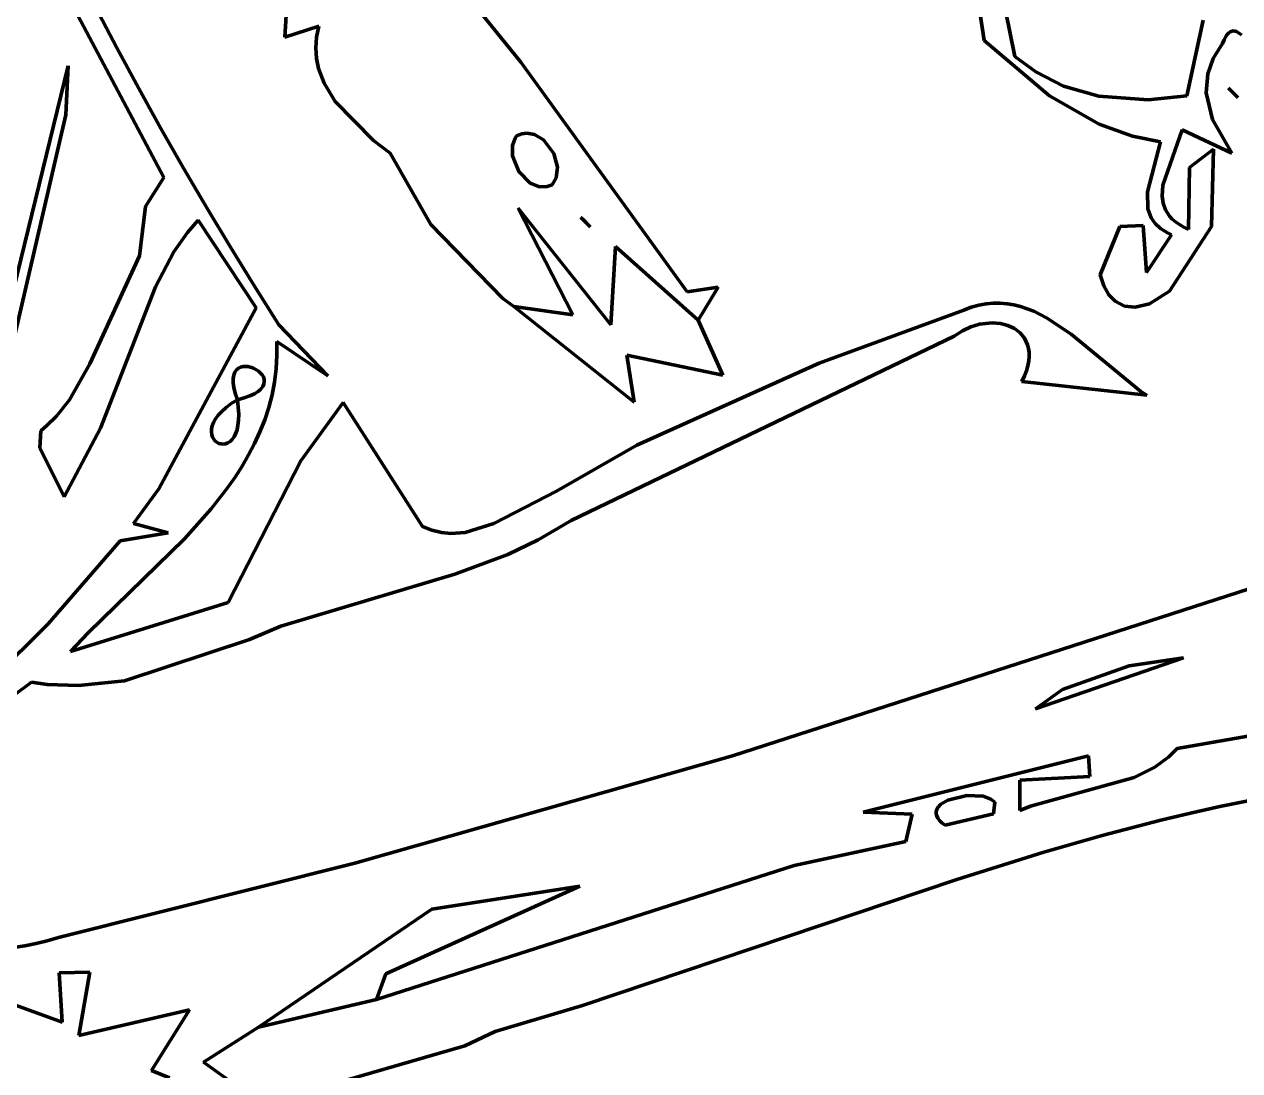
# Model space of a CAD drawing. Header units: millimetres. Extents: x 0 to 10.4, y 0 to 8.2.
# Drawn here: x 7.078 to 7.885, y 1.764 to 2.459 of the extents above; entities that cross this region are included whole.
import ezdxf

# ---------------------------------------------------------------- set-up
doc = ezdxf.new("R2010")
doc.units = ezdxf.units.MM
for name, color, linetype, lineweight in [('color#000000ff', 7, 'CONTINUOUS', 100), ('color#929292ff', 7, 'CONTINUOUS', 100), ('color#ffffffff', 7, 'CONTINUOUS', 100)]:
    doc.layers.add(name, color=color, linetype=linetype, lineweight=lineweight)

msp = doc.modelspace()

# ---------------------------------------------------------------- linework, layer by layer
at = {"layer": 'color#000000ff'}
for p, q in [((7.34781, 2.50846), (7.40772, 2.43428)), ((7.25094, 2.45083), (7.25341, 2.48865)), ((7.1706, 2.35756), (7.1096, 2.47234)), ((7.12522, 2.47065), (7.13937, 2.44365)), ((7.71559, 2.44866), (7.71302, 2.4661)), ((7.72978, 2.46863), (7.73595, 2.43793)), ((7.27361, 2.4582), (7.25094, 2.45083)), ((7.272, 2.45082), (7.27361, 2.4582)), ((7.85022, 2.41185), (7.86117, 2.46219)), ((7.27149, 2.44365), (7.272, 2.45082)), ((7.75902, 2.41189), (7.71559, 2.44866)), ((7.87505, 2.44895), (7.8741, 2.44667)), ((7.87602, 2.45084), (7.87505, 2.44895)), ((7.87701, 2.45235), (7.87602, 2.45084)), ((7.87803, 2.4535), (7.87701, 2.45235)), ((7.87906, 2.45432), (7.87803, 2.4535)), ((7.88118, 2.45503), (7.87906, 2.45432)), ((7.88333, 2.45466), (7.88118, 2.45503)), ((7.88658, 2.45244), (7.88333, 2.45466)), ((7.13937, 2.44365), (7.15384, 2.41682)), ((7.272, 2.43667), (7.27149, 2.44365)), ((7.8741, 2.44667), (7.86786, 2.43659)), ((7.05849, 2.23422), (7.1071, 2.43183)), ((7.1071, 2.43183), (7.10533, 2.39912)), ((7.27344, 2.42991), (7.272, 2.43667)), ((7.40772, 2.43428), (7.51827, 2.28153)), ((7.73595, 2.43793), (7.74993, 2.42778)), ((7.86786, 2.43659), (7.86429, 2.42647)), ((7.27712, 2.42018), (7.27344, 2.42991)), ((7.74993, 2.42778), (7.7684, 2.41837)), ((7.86429, 2.42647), (7.86323, 2.41381)), ((7.15384, 2.41682), (7.16863, 2.39018)), ((7.2844, 2.40803), (7.27712, 2.42018)), ((7.7684, 2.41837), (7.79183, 2.41152)), ((7.30983, 2.38217), (7.2844, 2.40803)), ((7.792, 2.393), (7.75902, 2.41189)), ((7.79183, 2.41152), (7.8247, 2.40916)), ((7.8247, 2.40916), (7.85022, 2.41185)), ((7.86323, 2.41381), (7.86731, 2.39616)), ((7.10533, 2.39912), (7.06998, 2.24612)), ((7.81421, 2.38501), (7.792, 2.393)), ((7.86731, 2.39616), (7.88022, 2.37378)), ((7.16863, 2.39018), (7.18373, 2.36372)), ((7.40398, 2.38372), (7.40228, 2.37894)), ((7.40491, 2.38516), (7.40398, 2.38372)), ((7.40838, 2.38659), (7.40491, 2.38516)), ((7.41183, 2.38706), (7.40838, 2.38659)), ((7.41684, 2.38617), (7.41183, 2.38706)), ((7.4229, 2.38253), (7.41684, 2.38617)), ((7.42966, 2.37352), (7.4229, 2.38253)), ((7.83285, 2.38132), (7.81421, 2.38501)), ((7.84722, 2.38932), (7.83443, 2.35252)), ((7.88022, 2.37378), (7.84722, 2.38932)), ((7.32096, 2.3738), (7.30983, 2.38217)), ((7.40228, 2.37894), (7.4023, 2.37192)), ((7.82427, 2.34814), (7.83285, 2.38132)), ((7.8522, 2.36414), (7.86798, 2.37642)), ((7.86798, 2.37642), (7.86667, 2.32512)), ((7.34804, 2.32628), (7.32096, 2.3738)), ((7.4023, 2.37192), (7.40635, 2.36162)), ((7.43209, 2.3645), (7.42966, 2.37352)), ((7.18373, 2.36372), (7.19913, 2.33744)), ((7.40635, 2.36162), (7.41392, 2.35388)), ((7.43125, 2.35745), (7.43209, 2.3645)), ((7.85149, 2.32295), (7.8522, 2.36414)), ((7.15828, 2.3382), (7.1706, 2.35756)), ((7.41392, 2.35388), (7.4202, 2.35143)), ((7.4202, 2.35143), (7.42525, 2.35157)), ((7.42525, 2.35157), (7.42867, 2.35279)), ((7.42867, 2.35279), (7.43125, 2.35745)), ((7.83443, 2.35252), (7.83391, 2.34519)), ((7.82451, 2.33681), (7.82427, 2.34814)), ((7.83391, 2.34519), (7.83455, 2.34052)), ((7.15433, 2.30555), (7.15828, 2.3382)), ((7.19913, 2.33744), (7.21482, 2.31136)), ((7.46764, 2.25973), (7.40591, 2.33729)), ((7.40591, 2.33729), (7.44237, 2.26643)), ((7.8267, 2.33069), (7.82451, 2.33681)), ((7.83455, 2.34052), (7.83616, 2.33607)), ((7.83616, 2.33607), (7.83887, 2.33189)), ((7.19336, 2.32922), (7.18638, 2.32107)), ((7.23184, 2.27088), (7.19336, 2.32922)), ((7.39591, 2.27727), (7.34804, 2.32628)), ((7.44771, 2.3311), (7.44852, 2.33025)), ((7.45378, 2.32472), (7.44771, 2.3311)), ((7.44852, 2.33025), (7.45378, 2.32472)), ((7.82925, 2.32699), (7.8267, 2.33069)), ((7.83278, 2.32365), (7.82925, 2.32699)), ((7.83887, 2.33189), (7.84069, 2.32992)), ((7.84069, 2.32992), (7.84285, 2.32803)), ((7.84285, 2.32803), (7.84535, 2.32624)), ((7.84535, 2.32624), (7.84823, 2.32454)), ((7.18638, 2.32107), (7.17729, 2.3081)), ((7.79273, 2.29295), (7.80588, 2.32505)), ((7.80588, 2.32505), (7.82123, 2.32567)), ((7.82123, 2.32567), (7.82359, 2.29441)), ((7.82359, 2.29441), (7.84019, 2.31943)), ((7.83742, 2.32072), (7.83278, 2.32365)), ((7.84019, 2.31943), (7.83742, 2.32072)), ((7.86667, 2.32512), (7.83887, 2.28208)), ((7.84823, 2.32454), (7.85149, 2.32295)), ((7.21482, 2.31136), (7.23079, 2.28546)), ((7.47074, 2.31165), (7.46764, 2.25973)), ((7.52563, 2.26289), (7.47074, 2.31165)), ((7.12146, 2.23376), (7.15433, 2.30555)), ((7.17729, 2.3081), (7.16506, 2.28487)), ((7.79524, 2.2855), (7.79273, 2.29295)), ((7.16506, 2.28487), (7.12843, 2.19107)), ((7.23079, 2.28546), (7.24702, 2.25976)), ((7.51827, 2.28153), (7.53884, 2.28477)), ((7.53884, 2.28477), (7.52563, 2.26289)), ((7.79859, 2.2797), (7.79524, 2.2855)), ((7.80266, 2.27547), (7.79859, 2.2797)), ((7.83887, 2.28208), (7.82551, 2.27355)), ((7.16733, 2.1507), (7.23184, 2.27088)), ((7.40318, 2.27179), (7.39591, 2.27727)), ((7.44237, 2.26643), (7.40318, 2.27179)), ((7.606, 2.23416), (7.70207, 2.26945)), ((7.70207, 2.26945), (7.7071, 2.27132)), ((7.7071, 2.27132), (7.71203, 2.27269)), ((7.71203, 2.27269), (7.71688, 2.27358)), ((7.71688, 2.27358), (7.72164, 2.27403)), ((7.72164, 2.27403), (7.72632, 2.27405)), ((7.72632, 2.27405), (7.73092, 2.27367)), ((7.73092, 2.27367), (7.73545, 2.27291)), ((7.73545, 2.27291), (7.7399, 2.27181)), ((7.7399, 2.27181), (7.74862, 2.26866)), ((7.80898, 2.27216), (7.80266, 2.27547)), ((7.81605, 2.27133), (7.80898, 2.27216)), ((7.82551, 2.27355), (7.81605, 2.27133)), ((7.74862, 2.26866), (7.75709, 2.26441)), ((7.75709, 2.26441), (7.77345, 2.25346)), ((7.24702, 2.25976), (7.27953, 2.22587)), ((7.70116, 2.25573), (7.69565, 2.25221)), ((7.70685, 2.25833), (7.70116, 2.25573)), ((7.71261, 2.26005), (7.70685, 2.25833)), ((7.72108, 2.26099), (7.71261, 2.26005)), ((7.72642, 2.26056), (7.72108, 2.26099)), ((7.73136, 2.25931), (7.72642, 2.26056)), ((7.73577, 2.25726), (7.73136, 2.25931)), ((7.73952, 2.25443), (7.73577, 2.25726)), ((7.74248, 2.25083), (7.73952, 2.25443)), ((7.77345, 2.25346), (7.81984, 2.21546)), ((7.27953, 2.22587), (7.24565, 2.24872)), ((7.24565, 2.24872), (7.24574, 2.23946)), ((7.69565, 2.25221), (7.44121, 2.12976)), ((7.74452, 2.24649), (7.74248, 2.25083)), ((7.74515, 2.24405), (7.74452, 2.24649)), ((7.24574, 2.23946), (7.24521, 2.23044)), ((7.7455, 2.24144), (7.74515, 2.24405)), ((7.74529, 2.23568), (7.74555, 2.23864)), ((7.74555, 2.23864), (7.7455, 2.24144)), ((7.10788, 2.20987), (7.12146, 2.23376)), ((7.21884, 2.2297), (7.21781, 2.2282)), ((7.22011, 2.23081), (7.21884, 2.2297)), ((7.22158, 2.23157), (7.22011, 2.23081)), ((7.2232, 2.232), (7.22158, 2.23157)), ((7.2267, 2.23196), (7.2232, 2.232)), ((7.23023, 2.2309), (7.2267, 2.23196)), ((7.2334, 2.22901), (7.23023, 2.2309)), ((7.23585, 2.22649), (7.2334, 2.22901)), ((7.24521, 2.23044), (7.24411, 2.22165)), ((7.48476, 2.17967), (7.606, 2.23416)), ((7.74247, 2.22576), (7.74376, 2.22923)), ((7.74376, 2.22923), (7.7447, 2.23254)), ((7.7447, 2.23254), (7.74529, 2.23568)), ((7.21667, 2.22399), (7.21666, 2.22122)), ((7.21666, 2.22122), (7.21708, 2.21797)), ((7.21707, 2.22631), (7.21667, 2.22399)), ((7.21781, 2.2282), (7.21707, 2.22631)), ((7.23669, 2.22505), (7.23585, 2.22649)), ((7.2372, 2.22353), (7.23669, 2.22505)), ((7.23706, 2.22031), (7.23734, 2.22194)), ((7.23734, 2.22194), (7.2372, 2.22353)), ((7.24411, 2.22165), (7.24245, 2.21308)), ((7.74079, 2.22213), (7.74247, 2.22576)), ((7.82366, 2.21287), (7.74079, 2.22213)), ((7.21708, 2.21797), (7.21798, 2.21423)), ((7.21798, 2.21423), (7.21941, 2.20996)), ((7.22772, 2.21249), (7.23081, 2.21394)), ((7.23081, 2.21394), (7.23323, 2.21546)), ((7.23323, 2.21546), (7.23505, 2.21705)), ((7.23505, 2.21705), (7.23631, 2.21868)), ((7.23631, 2.21868), (7.23706, 2.22031)), ((7.24245, 2.21308), (7.24027, 2.20472)), ((7.81984, 2.21546), (7.82366, 2.21287)), ((7.09924, 2.19909), (7.10788, 2.20987)), ((7.21534, 2.20732), (7.21189, 2.2047)), ((7.21941, 2.20996), (7.21534, 2.20732)), ((7.21941, 2.20996), (7.22394, 2.21116)), ((7.22005, 2.20492), (7.21941, 2.20996)), ((7.22031, 2.20042), (7.22005, 2.20492)), ((7.22394, 2.21116), (7.22772, 2.21249)), ((7.26149, 2.16941), (7.28966, 2.20802)), ((7.28966, 2.20802), (7.34234, 2.12579)), ((7.09258, 2.19247), (7.09924, 2.19909)), ((7.20495, 2.19713), (7.20365, 2.19477)), ((7.20674, 2.19959), (7.20495, 2.19713)), ((7.20904, 2.20211), (7.20674, 2.19959)), ((7.21189, 2.2047), (7.20904, 2.20211)), ((7.22023, 2.19644), (7.22031, 2.20042)), ((7.24027, 2.20472), (7.2376, 2.19657)), ((7.0881, 2.17794), (7.08893, 2.18936)), ((7.08893, 2.18936), (7.09258, 2.19247)), ((7.12843, 2.19107), (7.10432, 2.14544)), ((7.20232, 2.19041), (7.20222, 2.18844)), ((7.20278, 2.19252), (7.20232, 2.19041)), ((7.20365, 2.19477), (7.20278, 2.19252)), ((7.21828, 2.18735), (7.21918, 2.18991)), ((7.21918, 2.18991), (7.21984, 2.19294)), ((7.21984, 2.19294), (7.22023, 2.19644)), ((7.2376, 2.19657), (7.23446, 2.18861)), ((7.20222, 2.18844), (7.20245, 2.18665)), ((7.20245, 2.18665), (7.20297, 2.18504)), ((7.20297, 2.18504), (7.20375, 2.18364)), ((7.20375, 2.18364), (7.20474, 2.18246)), ((7.20474, 2.18246), (7.20721, 2.18087)), ((7.20721, 2.18087), (7.21011, 2.18041)), ((7.21011, 2.18041), (7.21162, 2.18065)), ((7.21162, 2.18065), (7.21312, 2.18123)), ((7.21312, 2.18123), (7.21457, 2.18217)), ((7.21457, 2.18217), (7.21594, 2.18349)), ((7.21594, 2.18349), (7.21719, 2.18521)), ((7.21719, 2.18521), (7.21828, 2.18735)), ((7.23089, 2.18083), (7.22692, 2.17323)), ((7.23446, 2.18861), (7.23089, 2.18083)), ((7.10432, 2.14544), (7.0881, 2.17794)), ((7.22692, 2.17323), (7.22258, 2.16579)), ((7.43145, 2.14913), (7.48476, 2.17967)), ((7.21331, 2.07515), (7.26149, 2.16941)), ((7.22258, 2.16579), (7.21789, 2.1585)), ((7.21789, 2.1585), (7.21288, 2.15136)), ((7.15031, 2.12765), (7.16733, 2.1507)), ((7.21288, 2.15136), (7.20206, 2.13748)), ((7.38975, 2.1276), (7.43145, 2.14913)), ((7.20206, 2.13748), (7.1842, 2.11749)), ((7.17338, 2.12142), (7.15031, 2.12765)), ((7.34234, 2.12579), (7.34865, 2.12315)), ((7.37087, 2.12176), (7.38975, 2.1276)), ((7.43259, 2.12448), (7.41941, 2.11685)), ((7.44121, 2.12976), (7.43259, 2.12448)), ((7.0937, 2.06101), (7.14147, 2.11627)), ((7.1842, 2.11749), (7.12037, 2.05502)), ((7.14147, 2.11627), (7.17338, 2.12142)), ((7.34865, 2.12315), (7.35499, 2.1216)), ((7.35499, 2.1216), (7.36134, 2.12103)), ((7.36134, 2.12103), (7.37087, 2.12176)), ((7.41941, 2.11685), (7.39904, 2.10705)), ((7.39904, 2.10705), (7.36382, 2.09406)), ((7.36382, 2.09406), (7.24838, 2.05957)), ((7.54853, 1.97339), (7.90718, 2.08935)), ((7.10859, 2.04272), (7.21331, 2.07515)), ((7.05663, 2.02421), (7.0937, 2.06101)), ((7.24838, 2.05957), (7.22759, 2.05071)), ((7.12037, 2.05502), (7.10859, 2.04272)), ((7.22759, 2.05071), (7.14436, 2.02311)), ((7.74982, 2.0046), (7.84807, 2.03841)), ((7.84807, 2.03841), (7.81196, 2.03307)), ((7.81196, 2.03307), (7.76762, 2.01742)), ((7.08259, 2.02228), (6.8837, 1.87481)), ((7.09307, 2.02082), (7.08259, 2.02228)), ((7.11381, 2.01996), (7.09307, 2.02082)), ((7.14436, 2.02311), (7.11381, 2.01996)), ((7.76762, 2.01742), (7.74982, 2.0046)), ((7.92516, 1.99233), (7.84396, 1.97818)), ((7.29746, 1.90211), (7.54853, 1.97339)), ((7.78507, 1.9733), (7.63528, 1.93579)), ((7.78583, 1.95964), (7.78507, 1.9733)), ((7.83837, 1.97262), (7.82907, 1.96576)), ((7.84396, 1.97818), (7.83837, 1.97262)), ((7.82907, 1.96576), (7.81528, 1.95885)), ((7.73932, 1.93705), (7.73941, 1.95718)), ((7.73941, 1.95718), (7.78583, 1.95964)), ((7.81528, 1.95885), (7.7464, 1.93985)), ((7.69142, 1.94395), (7.7041, 1.94702)), ((7.7041, 1.94702), (7.71492, 1.94644)), ((7.71492, 1.94644), (7.72013, 1.94449)), ((7.68384, 1.93627), (7.68476, 1.93884)), ((7.68476, 1.93884), (7.68677, 1.94113)), ((7.68677, 1.94113), (7.69142, 1.94395)), ((7.72013, 1.94449), (7.72266, 1.94245)), ((7.72266, 1.94245), (7.72195, 1.9347)), ((7.7464, 1.93985), (7.73932, 1.93705)), ((7.85267, 1.93524), (7.87236, 1.93959)), ((7.87236, 1.93959), (7.89214, 1.9436)), ((7.63528, 1.93579), (7.6679, 1.93452)), ((7.6679, 1.93452), (7.66369, 1.91647)), ((7.68385, 1.93489), (7.68384, 1.93627)), ((7.68421, 1.93346), (7.68385, 1.93489)), ((7.68495, 1.93196), (7.68421, 1.93346)), ((7.68608, 1.93042), (7.68495, 1.93196)), ((7.68764, 1.92883), (7.68608, 1.93042)), ((7.72195, 1.9347), (7.68964, 1.9272)), ((7.79405, 1.92044), (7.83306, 1.93059)), ((7.83306, 1.93059), (7.85267, 1.93524)), ((7.68964, 1.9272), (7.68764, 1.92883)), ((7.66369, 1.91647), (7.58936, 1.90047)), ((7.75529, 1.90933), (7.79405, 1.92044)), ((7.69752, 1.89125), (7.75529, 1.90933)), ((7.1006, 1.85269), (7.29746, 1.90211)), ((7.58936, 1.90047), (7.31197, 1.81149)), ((7.4487, 1.80739), (7.69752, 1.89125)), ((7.31807, 1.82857), (7.44694, 1.8868)), ((7.44694, 1.8868), (7.34861, 1.87148)), ((7.34861, 1.87148), (7.2334, 1.79298)), ((7.08562, 1.84857), (7.09312, 1.85044)), ((7.09312, 1.85044), (7.1006, 1.85269)), ((7.07062, 1.84593), (7.07813, 1.84708)), ((7.07813, 1.84708), (7.08562, 1.84857)), ((7.12132, 1.8295), (7.10094, 1.82906)), ((7.10094, 1.82906), (7.10298, 1.79632)), ((7.11418, 1.78746), (7.12132, 1.8295)), ((7.31197, 1.81149), (7.31807, 1.82857)), ((7.10298, 1.79632), (7.03774, 1.82017)), ((7.18767, 1.80463), (7.11418, 1.78746)), ((7.16234, 1.76435), (7.18767, 1.80463)), ((7.39075, 1.7902), (7.4487, 1.80739)), ((7.2334, 1.79298), (7.19699, 1.76983)), ((7.37067, 1.78073), (7.39075, 1.7902)), ((7.26494, 1.75004), (7.37067, 1.78073)), ((7.19699, 1.76983), (7.2395, 1.73945)), ((7.17422, 1.75929), (7.16234, 1.76435))]:
    msp.add_line(p, q, dxfattribs=at)
at = {"layer": 'color#929292ff'}
for p, q in [((7.87811, 2.41697), (7.88433, 2.41071)), ((7.87894, 2.41614), (7.87811, 2.41697)), ((7.88433, 2.41071), (7.87894, 2.41614)), ((7.40228, 2.37894), (7.40398, 2.38372)), ((7.40398, 2.38372), (7.40491, 2.38516)), ((7.40491, 2.38516), (7.40838, 2.38659)), ((7.40838, 2.38659), (7.41183, 2.38706)), ((7.41183, 2.38706), (7.41684, 2.38617)), ((7.41684, 2.38617), (7.4229, 2.38253)), ((7.4229, 2.38253), (7.42966, 2.37352)), ((7.4023, 2.37192), (7.40228, 2.37894)), ((7.40635, 2.36162), (7.4023, 2.37192)), ((7.42966, 2.37352), (7.43209, 2.3645)), ((7.41392, 2.35388), (7.40635, 2.36162)), ((7.43209, 2.3645), (7.43125, 2.35745)), ((7.4202, 2.35143), (7.41392, 2.35388)), ((7.42525, 2.35157), (7.4202, 2.35143)), ((7.42867, 2.35279), (7.42525, 2.35157)), ((7.43125, 2.35745), (7.42867, 2.35279)), ((7.40591, 2.33729), (7.46764, 2.25973)), ((7.44237, 2.26643), (7.40591, 2.33729)), ((7.44771, 2.3311), (7.45378, 2.32472)), ((7.44852, 2.33025), (7.44771, 2.3311)), ((7.45378, 2.32472), (7.44852, 2.33025)), ((7.46764, 2.25973), (7.47074, 2.31165)), ((7.47074, 2.31165), (7.52563, 2.26289)), ((7.48299, 2.20822), (7.40318, 2.27179)), ((7.40318, 2.27179), (7.44237, 2.26643)), ((7.52563, 2.26289), (7.54191, 2.22628)), ((7.54191, 2.22628), (7.47825, 2.23956)), ((7.47825, 2.23956), (7.48299, 2.20822)), ((7.84807, 2.03841), (7.74982, 2.0046)), ((7.81196, 2.03307), (7.84807, 2.03841)), ((7.76762, 2.01742), (7.81196, 2.03307)), ((7.74982, 2.0046), (7.76762, 2.01742)), ((7.44694, 1.8868), (7.31807, 1.82857)), ((7.34861, 1.87148), (7.44694, 1.8868)), ((7.2334, 1.79298), (7.34861, 1.87148)), ((7.31807, 1.82857), (7.31197, 1.81149)), ((7.31197, 1.81149), (7.2334, 1.79298))]:
    msp.add_line(p, q, dxfattribs=at)
at = {"layer": 'color#ffffffff'}
for p, q in [((7.40772, 2.43428), (7.34781, 2.50846)), ((7.25341, 2.48865), (7.25094, 2.45083)), ((7.1096, 2.47234), (7.1706, 2.35756)), ((7.13937, 2.44365), (7.12522, 2.47065)), ((7.71302, 2.4661), (7.71559, 2.44866)), ((7.73595, 2.43793), (7.72978, 2.46863)), ((7.25094, 2.45083), (7.27361, 2.4582)), ((7.27361, 2.4582), (7.272, 2.45082)), ((7.86117, 2.46219), (7.85022, 2.41185)), ((7.272, 2.45082), (7.27149, 2.44365)), ((7.71559, 2.44866), (7.75902, 2.41189)), ((7.8741, 2.44667), (7.87505, 2.44895)), ((7.87505, 2.44895), (7.87602, 2.45084)), ((7.87602, 2.45084), (7.87701, 2.45235)), ((7.87701, 2.45235), (7.87803, 2.4535)), ((7.87803, 2.4535), (7.87906, 2.45432)), ((7.87906, 2.45432), (7.88118, 2.45503)), ((7.88118, 2.45503), (7.88333, 2.45466)), ((7.88333, 2.45466), (7.88658, 2.45244)), ((7.15384, 2.41682), (7.13937, 2.44365)), ((7.27149, 2.44365), (7.272, 2.43667)), ((7.86786, 2.43659), (7.8741, 2.44667)), ((7.1071, 2.43183), (7.05849, 2.23422)), ((7.10533, 2.39912), (7.1071, 2.43183)), ((7.272, 2.43667), (7.27344, 2.42991)), ((7.51827, 2.28153), (7.40772, 2.43428)), ((7.74993, 2.42778), (7.73595, 2.43793)), ((7.86429, 2.42647), (7.86786, 2.43659)), ((7.27344, 2.42991), (7.27712, 2.42018)), ((7.7684, 2.41837), (7.74993, 2.42778)), ((7.86323, 2.41381), (7.86429, 2.42647)), ((7.16863, 2.39018), (7.15384, 2.41682)), ((7.27712, 2.42018), (7.2844, 2.40803)), ((7.79183, 2.41152), (7.7684, 2.41837)), ((7.87811, 2.41697), (7.87894, 2.41614)), ((7.88433, 2.41071), (7.87811, 2.41697)), ((7.87894, 2.41614), (7.88433, 2.41071)), ((7.2844, 2.40803), (7.30983, 2.38217)), ((7.75902, 2.41189), (7.792, 2.393)), ((7.8247, 2.40916), (7.79183, 2.41152)), ((7.85022, 2.41185), (7.8247, 2.40916)), ((7.86731, 2.39616), (7.86323, 2.41381)), ((7.06998, 2.24612), (7.10533, 2.39912)), ((7.792, 2.393), (7.81421, 2.38501)), ((7.88022, 2.37378), (7.86731, 2.39616)), ((7.18373, 2.36372), (7.16863, 2.39018)), ((7.81421, 2.38501), (7.83285, 2.38132)), ((7.83443, 2.35252), (7.84722, 2.38932)), ((7.84722, 2.38932), (7.88022, 2.37378)), ((7.30983, 2.38217), (7.32096, 2.3738)), ((7.83285, 2.38132), (7.82427, 2.34814)), ((7.86798, 2.37642), (7.8522, 2.36414)), ((7.86667, 2.32512), (7.86798, 2.37642)), ((7.32096, 2.3738), (7.34804, 2.32628)), ((7.19913, 2.33744), (7.18373, 2.36372)), ((7.8522, 2.36414), (7.85149, 2.32295)), ((7.1706, 2.35756), (7.15828, 2.3382)), ((7.83391, 2.34519), (7.83443, 2.35252)), ((7.82427, 2.34814), (7.82451, 2.33681)), ((7.83455, 2.34052), (7.83391, 2.34519)), ((7.15828, 2.3382), (7.15433, 2.30555)), ((7.21482, 2.31136), (7.19913, 2.33744)), ((7.82451, 2.33681), (7.8267, 2.33069)), ((7.83616, 2.33607), (7.83455, 2.34052)), ((7.83887, 2.33189), (7.83616, 2.33607)), ((7.18638, 2.32107), (7.19336, 2.32922)), ((7.19336, 2.32922), (7.23184, 2.27088)), ((7.34804, 2.32628), (7.39591, 2.27727)), ((7.8267, 2.33069), (7.82925, 2.32699)), ((7.82925, 2.32699), (7.83278, 2.32365)), ((7.84069, 2.32992), (7.83887, 2.33189)), ((7.84285, 2.32803), (7.84069, 2.32992)), ((7.84535, 2.32624), (7.84285, 2.32803)), ((7.84823, 2.32454), (7.84535, 2.32624)), ((7.17729, 2.3081), (7.18638, 2.32107)), ((7.80588, 2.32505), (7.79273, 2.29295)), ((7.82123, 2.32567), (7.80588, 2.32505)), ((7.82359, 2.29441), (7.82123, 2.32567)), ((7.84019, 2.31943), (7.82359, 2.29441)), ((7.83278, 2.32365), (7.83742, 2.32072)), ((7.83742, 2.32072), (7.84019, 2.31943)), ((7.83887, 2.28208), (7.86667, 2.32512)), ((7.85149, 2.32295), (7.84823, 2.32454)), ((7.23079, 2.28546), (7.21482, 2.31136)), ((7.15433, 2.30555), (7.12146, 2.23376)), ((7.16506, 2.28487), (7.17729, 2.3081)), ((7.79273, 2.29295), (7.79524, 2.2855)), ((7.12843, 2.19107), (7.16506, 2.28487)), ((7.24702, 2.25976), (7.23079, 2.28546)), ((7.53884, 2.28477), (7.51827, 2.28153)), ((7.52563, 2.26289), (7.53884, 2.28477)), ((7.79524, 2.2855), (7.79859, 2.2797)), ((7.79859, 2.2797), (7.80266, 2.27547)), ((7.82551, 2.27355), (7.83887, 2.28208)), ((7.23184, 2.27088), (7.16733, 2.1507)), ((7.39591, 2.27727), (7.40318, 2.27179)), ((7.40318, 2.27179), (7.48299, 2.20822)), ((7.70207, 2.26945), (7.606, 2.23416)), ((7.7071, 2.27132), (7.70207, 2.26945)), ((7.71203, 2.27269), (7.7071, 2.27132)), ((7.71688, 2.27358), (7.71203, 2.27269)), ((7.72164, 2.27403), (7.71688, 2.27358)), ((7.72632, 2.27405), (7.72164, 2.27403)), ((7.73092, 2.27367), (7.72632, 2.27405)), ((7.73545, 2.27291), (7.73092, 2.27367)), ((7.7399, 2.27181), (7.73545, 2.27291)), ((7.74862, 2.26866), (7.7399, 2.27181)), ((7.80266, 2.27547), (7.80898, 2.27216)), ((7.80898, 2.27216), (7.81605, 2.27133)), ((7.81605, 2.27133), (7.82551, 2.27355)), ((7.54191, 2.22628), (7.52563, 2.26289)), ((7.75709, 2.26441), (7.74862, 2.26866)), ((7.77345, 2.25346), (7.75709, 2.26441)), ((7.27953, 2.22587), (7.24702, 2.25976)), ((7.69565, 2.25221), (7.70116, 2.25573)), ((7.70116, 2.25573), (7.70685, 2.25833)), ((7.70685, 2.25833), (7.71261, 2.26005)), ((7.71261, 2.26005), (7.72108, 2.26099)), ((7.72108, 2.26099), (7.72642, 2.26056)), ((7.72642, 2.26056), (7.73136, 2.25931)), ((7.73136, 2.25931), (7.73577, 2.25726)), ((7.73577, 2.25726), (7.73952, 2.25443)), ((7.73952, 2.25443), (7.74248, 2.25083)), ((7.81984, 2.21546), (7.77345, 2.25346)), ((7.24574, 2.23946), (7.24565, 2.24872)), ((7.24565, 2.24872), (7.27953, 2.22587)), ((7.44121, 2.12976), (7.69565, 2.25221)), ((7.74248, 2.25083), (7.74452, 2.24649)), ((7.74452, 2.24649), (7.74515, 2.24405)), ((7.24521, 2.23044), (7.24574, 2.23946)), ((7.48299, 2.20822), (7.47825, 2.23956)), ((7.47825, 2.23956), (7.54191, 2.22628)), ((7.74515, 2.24405), (7.7455, 2.24144)), ((7.74555, 2.23864), (7.74529, 2.23568)), ((7.7455, 2.24144), (7.74555, 2.23864)), ((7.12146, 2.23376), (7.10788, 2.20987)), ((7.21781, 2.2282), (7.21884, 2.2297)), ((7.21884, 2.2297), (7.22011, 2.23081)), ((7.22011, 2.23081), (7.22158, 2.23157)), ((7.22158, 2.23157), (7.2232, 2.232)), ((7.2232, 2.232), (7.2267, 2.23196)), ((7.2267, 2.23196), (7.23023, 2.2309)), ((7.23023, 2.2309), (7.2334, 2.22901)), ((7.2334, 2.22901), (7.23585, 2.22649)), ((7.24411, 2.22165), (7.24521, 2.23044)), ((7.606, 2.23416), (7.48476, 2.17967)), ((7.74376, 2.22923), (7.74247, 2.22576)), ((7.7447, 2.23254), (7.74376, 2.22923)), ((7.74529, 2.23568), (7.7447, 2.23254)), ((7.21666, 2.22122), (7.21667, 2.22399)), ((7.21708, 2.21797), (7.21666, 2.22122)), ((7.21667, 2.22399), (7.21707, 2.22631)), ((7.21707, 2.22631), (7.21781, 2.2282)), ((7.23585, 2.22649), (7.23669, 2.22505)), ((7.23669, 2.22505), (7.2372, 2.22353)), ((7.23734, 2.22194), (7.23706, 2.22031)), ((7.2372, 2.22353), (7.23734, 2.22194)), ((7.24245, 2.21308), (7.24411, 2.22165)), ((7.74247, 2.22576), (7.74079, 2.22213)), ((7.74079, 2.22213), (7.82366, 2.21287)), ((7.21798, 2.21423), (7.21708, 2.21797)), ((7.21941, 2.20996), (7.21798, 2.21423)), ((7.23081, 2.21394), (7.22772, 2.21249)), ((7.23323, 2.21546), (7.23081, 2.21394)), ((7.23505, 2.21705), (7.23323, 2.21546)), ((7.23631, 2.21868), (7.23505, 2.21705)), ((7.23706, 2.22031), (7.23631, 2.21868)), ((7.24027, 2.20472), (7.24245, 2.21308)), ((7.82366, 2.21287), (7.81984, 2.21546)), ((7.10788, 2.20987), (7.09924, 2.19909)), ((7.21189, 2.2047), (7.21534, 2.20732)), ((7.21534, 2.20732), (7.21941, 2.20996)), ((7.22394, 2.21116), (7.21941, 2.20996)), ((7.21941, 2.20996), (7.22005, 2.20492)), ((7.22005, 2.20492), (7.22031, 2.20042)), ((7.22772, 2.21249), (7.22394, 2.21116)), ((7.28966, 2.20802), (7.26149, 2.16941)), ((7.34234, 2.12579), (7.28966, 2.20802)), ((7.09924, 2.19909), (7.09258, 2.19247)), ((7.20365, 2.19477), (7.20495, 2.19713)), ((7.20495, 2.19713), (7.20674, 2.19959)), ((7.20674, 2.19959), (7.20904, 2.20211)), ((7.20904, 2.20211), (7.21189, 2.2047)), ((7.22031, 2.20042), (7.22023, 2.19644)), ((7.2376, 2.19657), (7.24027, 2.20472)), ((7.08893, 2.18936), (7.0881, 2.17794)), ((7.09258, 2.19247), (7.08893, 2.18936)), ((7.10432, 2.14544), (7.12843, 2.19107)), ((7.20222, 2.18844), (7.20232, 2.19041)), ((7.20232, 2.19041), (7.20278, 2.19252)), ((7.20278, 2.19252), (7.20365, 2.19477)), ((7.21918, 2.18991), (7.21828, 2.18735)), ((7.21984, 2.19294), (7.21918, 2.18991)), ((7.22023, 2.19644), (7.21984, 2.19294)), ((7.23446, 2.18861), (7.2376, 2.19657)), ((7.20245, 2.18665), (7.20222, 2.18844)), ((7.20297, 2.18504), (7.20245, 2.18665)), ((7.20375, 2.18364), (7.20297, 2.18504)), ((7.20474, 2.18246), (7.20375, 2.18364)), ((7.20721, 2.18087), (7.20474, 2.18246)), ((7.21011, 2.18041), (7.20721, 2.18087)), ((7.21162, 2.18065), (7.21011, 2.18041)), ((7.21312, 2.18123), (7.21162, 2.18065)), ((7.21457, 2.18217), (7.21312, 2.18123)), ((7.21594, 2.18349), (7.21457, 2.18217)), ((7.21719, 2.18521), (7.21594, 2.18349)), ((7.21828, 2.18735), (7.21719, 2.18521)), ((7.22692, 2.17323), (7.23089, 2.18083)), ((7.23089, 2.18083), (7.23446, 2.18861)), ((7.0881, 2.17794), (7.10432, 2.14544)), ((7.22258, 2.16579), (7.22692, 2.17323)), ((7.48476, 2.17967), (7.43145, 2.14913)), ((7.26149, 2.16941), (7.21331, 2.07515)), ((7.21789, 2.1585), (7.22258, 2.16579)), ((7.21288, 2.15136), (7.21789, 2.1585)), ((7.16733, 2.1507), (7.15031, 2.12765)), ((7.20206, 2.13748), (7.21288, 2.15136)), ((7.43145, 2.14913), (7.38975, 2.1276)), ((7.1842, 2.11749), (7.20206, 2.13748)), ((7.15031, 2.12765), (7.17338, 2.12142)), ((7.34865, 2.12315), (7.34234, 2.12579)), ((7.38975, 2.1276), (7.37087, 2.12176)), ((7.41941, 2.11685), (7.43259, 2.12448)), ((7.43259, 2.12448), (7.44121, 2.12976)), ((7.14147, 2.11627), (7.0937, 2.06101)), ((7.12037, 2.05502), (7.1842, 2.11749)), ((7.17338, 2.12142), (7.14147, 2.11627)), ((7.35499, 2.1216), (7.34865, 2.12315)), ((7.36134, 2.12103), (7.35499, 2.1216)), ((7.37087, 2.12176), (7.36134, 2.12103)), ((7.39904, 2.10705), (7.41941, 2.11685)), ((7.36382, 2.09406), (7.39904, 2.10705)), ((7.24838, 2.05957), (7.36382, 2.09406)), ((7.90718, 2.08935), (7.54853, 1.97339)), ((7.21331, 2.07515), (7.10859, 2.04272)), ((7.0937, 2.06101), (7.05663, 2.02421)), ((7.22759, 2.05071), (7.24838, 2.05957)), ((7.10859, 2.04272), (7.12037, 2.05502)), ((7.14436, 2.02311), (7.22759, 2.05071)), ((6.8837, 1.87481), (7.08259, 2.02228)), ((7.08259, 2.02228), (7.09307, 2.02082)), ((7.09307, 2.02082), (7.11381, 2.01996)), ((7.11381, 2.01996), (7.14436, 2.02311)), ((7.84396, 1.97818), (7.92516, 1.99233)), ((7.54853, 1.97339), (7.29746, 1.90211)), ((7.63528, 1.93579), (7.78507, 1.9733)), ((7.78507, 1.9733), (7.78583, 1.95964)), ((7.82907, 1.96576), (7.83837, 1.97262)), ((7.83837, 1.97262), (7.84396, 1.97818)), ((7.81528, 1.95885), (7.82907, 1.96576)), ((7.73941, 1.95718), (7.73932, 1.93705)), ((7.78583, 1.95964), (7.73941, 1.95718)), ((7.7464, 1.93985), (7.81528, 1.95885)), ((7.7041, 1.94702), (7.69142, 1.94395)), ((7.71492, 1.94644), (7.7041, 1.94702)), ((7.72013, 1.94449), (7.71492, 1.94644)), ((7.68476, 1.93884), (7.68384, 1.93627)), ((7.68677, 1.94113), (7.68476, 1.93884)), ((7.69142, 1.94395), (7.68677, 1.94113)), ((7.72266, 1.94245), (7.72013, 1.94449)), ((7.72195, 1.9347), (7.72266, 1.94245)), ((7.73932, 1.93705), (7.7464, 1.93985)), ((7.87236, 1.93959), (7.85267, 1.93524)), ((7.89214, 1.9436), (7.87236, 1.93959)), ((7.6679, 1.93452), (7.63528, 1.93579)), ((7.66369, 1.91647), (7.6679, 1.93452)), ((7.68384, 1.93627), (7.68385, 1.93489)), ((7.68385, 1.93489), (7.68421, 1.93346)), ((7.68421, 1.93346), (7.68495, 1.93196)), ((7.68495, 1.93196), (7.68608, 1.93042)), ((7.68608, 1.93042), (7.68764, 1.92883)), ((7.68964, 1.9272), (7.72195, 1.9347)), ((7.83306, 1.93059), (7.79405, 1.92044)), ((7.85267, 1.93524), (7.83306, 1.93059)), ((7.68764, 1.92883), (7.68964, 1.9272)), ((7.58936, 1.90047), (7.66369, 1.91647)), ((7.79405, 1.92044), (7.75529, 1.90933)), ((7.75529, 1.90933), (7.69752, 1.89125)), ((7.29746, 1.90211), (7.1006, 1.85269)), ((7.31197, 1.81149), (7.58936, 1.90047)), ((7.69752, 1.89125), (7.4487, 1.80739)), ((7.09312, 1.85044), (7.08562, 1.84857)), ((7.1006, 1.85269), (7.09312, 1.85044)), ((7.07813, 1.84708), (7.07062, 1.84593)), ((7.08562, 1.84857), (7.07813, 1.84708)), ((7.10094, 1.82906), (7.12132, 1.8295)), ((7.10298, 1.79632), (7.10094, 1.82906)), ((7.12132, 1.8295), (7.11418, 1.78746)), ((7.03774, 1.82017), (7.10298, 1.79632)), ((7.2334, 1.79298), (7.31197, 1.81149)), ((7.11418, 1.78746), (7.18767, 1.80463)), ((7.18767, 1.80463), (7.16234, 1.76435)), ((7.4487, 1.80739), (7.39075, 1.7902)), ((7.19699, 1.76983), (7.2334, 1.79298)), ((7.39075, 1.7902), (7.37067, 1.78073)), ((7.37067, 1.78073), (7.26494, 1.75004)), ((7.2395, 1.73945), (7.19699, 1.76983)), ((7.16234, 1.76435), (7.17422, 1.75929))]:
    msp.add_line(p, q, dxfattribs=at)

doc.saveas('drawing.dxf')
